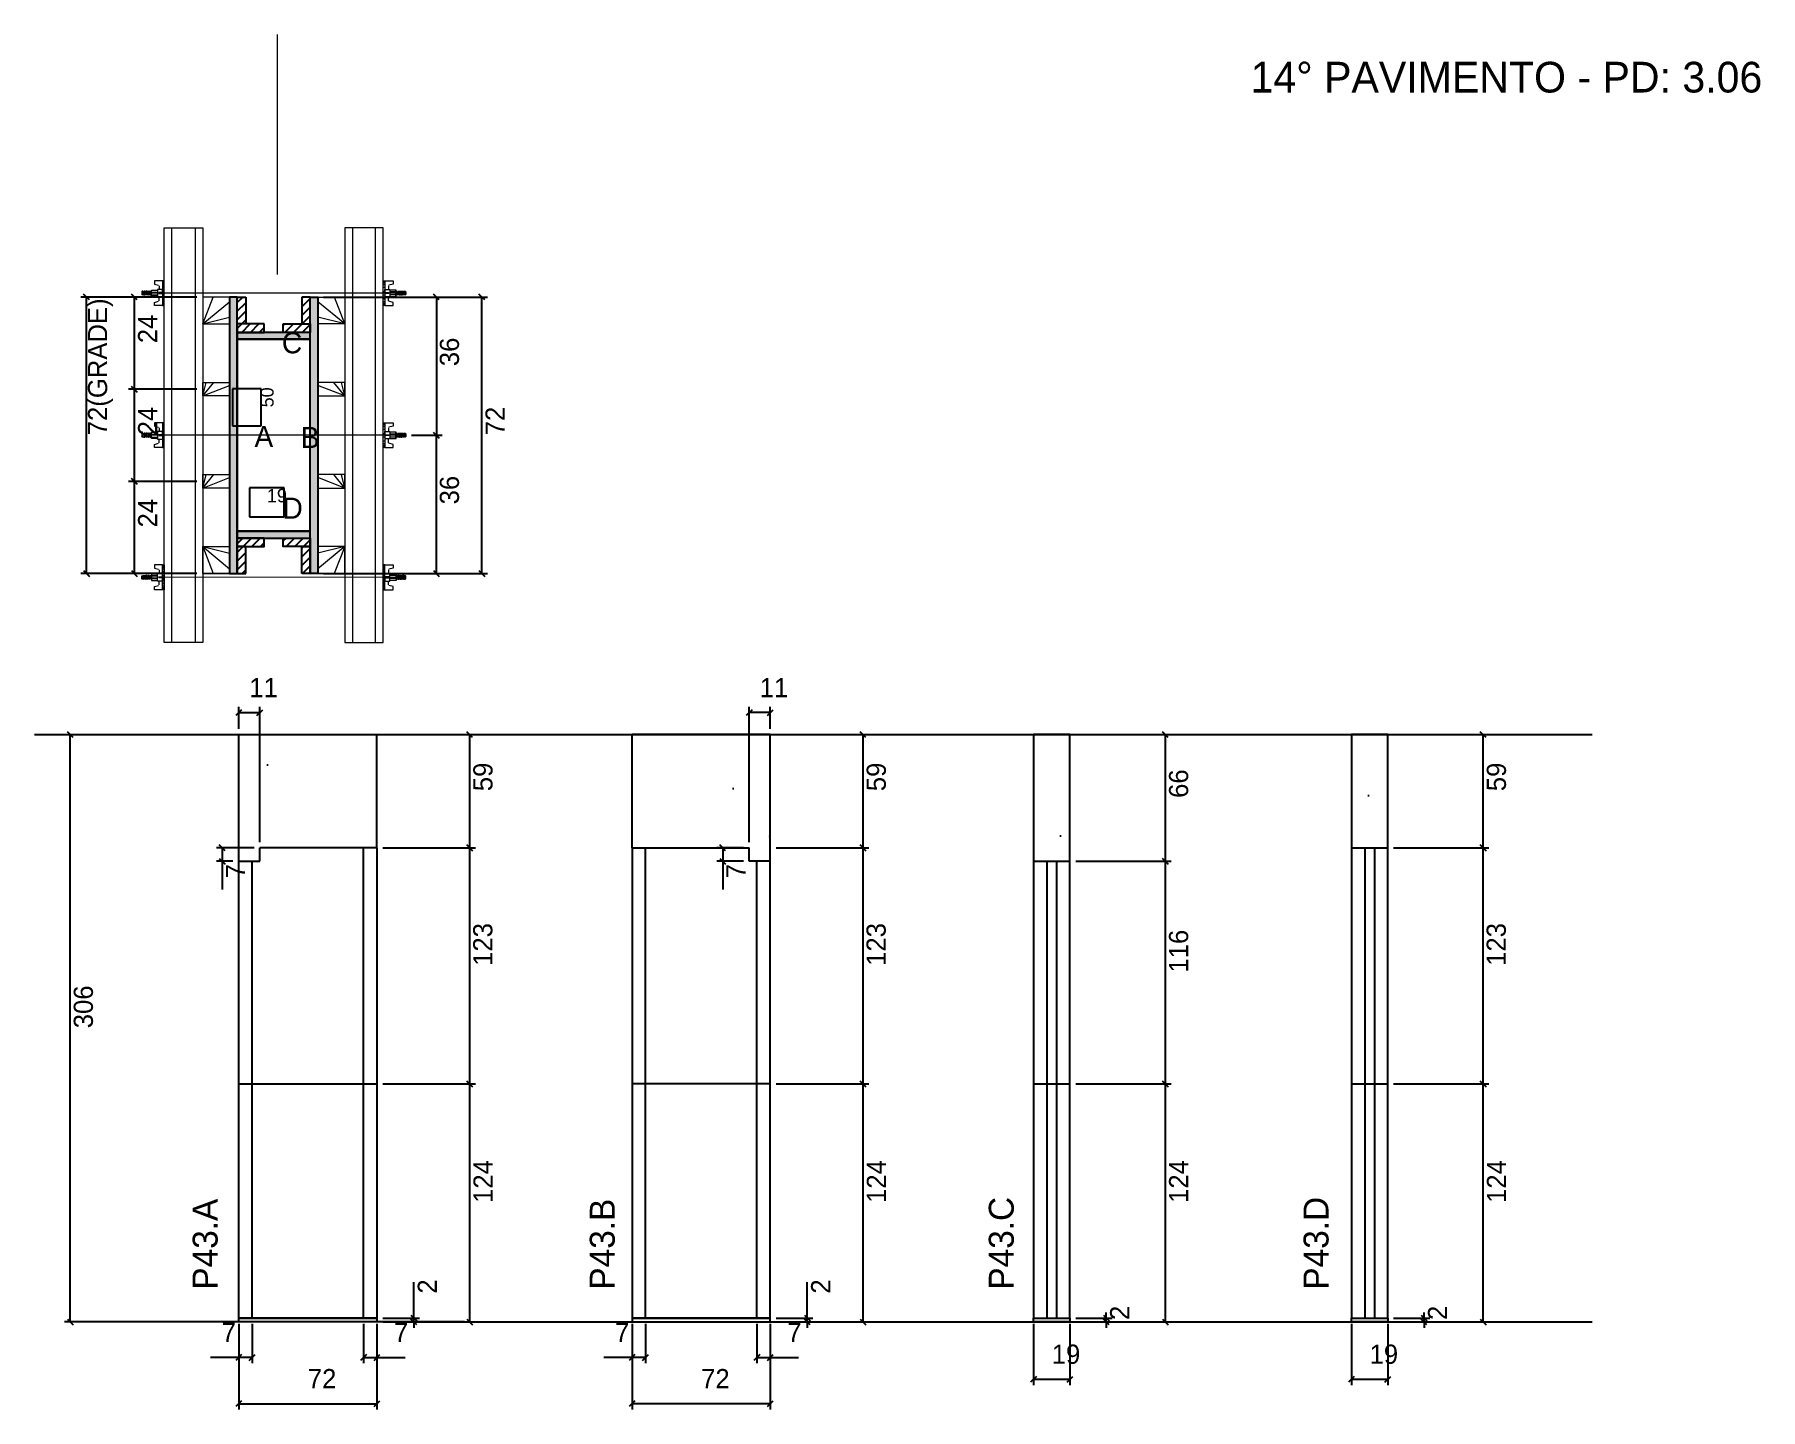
# Model space of a CAD drawing. Header units: metres. Extents: x 6219 to 7118, y 499 to 1215.
import ezdxf

# ---------------------------------------------------------------- set-up
doc = ezdxf.new("R2010")
doc.units = ezdxf.units.M
for name, color, linetype in [('00 - FELIPE', 7, 'Continuous'), ('CHAPA', 7, 'Continuous'), ('COTA', 7, 'Continuous'), ('Hachura', 7, 'Continuous'), ('Madeira', 7, 'Continuous'), ('NIVEL 2° PAV.', 7, 'Continuous'), ('NOMENCLATURA', 7, 'Continuous'), ('Nível', 7, 'Continuous'), ('Painéis', 7, 'Continuous'), ('Perfil Metálico', 7, 'Continuous'), ('SARR_2.2x7', 7, 'Continuous'), ('SARRAFO', 7, 'Continuous'), ('Texto Seção', 7, 'Continuous'), ('TEXTO_GERAL', 7, 'Continuous')]:
    doc.layers.add(name, color=color, linetype=linetype)

msp = doc.modelspace()

# ---------------------------------------------------------------- hatches: boundary and pattern name
at = {"layer": 'COTA'}
h = msp.add_hatch(dxfattribs=at)
h.set_pattern_fill('AR-CONC')
h.paths.add_polyline_path([(6397.51, 791.7), (6336.51, 791.7), (6336.51, 785.77), (6325.51, 784.7), (6325.51, 850.7), (6397.51, 850.7), (6397.51, 791.7)])
h = msp.add_hatch(dxfattribs=at)
h.set_pattern_fill('AR-CONC')
h.paths.add_polyline_path([(6530.42, 791.7), (6591.42, 791.7), (6591.42, 785.77), (6602.42, 784.7), (6602.42, 850.7), (6530.42, 850.7), (6530.42, 791.7)])
h = msp.add_hatch(dxfattribs=at)
h.set_pattern_fill('AR-CONC')
h.paths.add_polyline_path([(6758.55, 784.7), (6758.55, 850.7), (6739.55, 850.7), (6739.55, 784.7), (6758.55, 784.7)])
h = msp.add_hatch(dxfattribs=at)
h.set_pattern_fill('AR-CONC')
h.paths.add_polyline_path([(6924.14, 791.7), (6924.14, 850.7), (6905.14, 850.7), (6905.14, 791.7), (6924.14, 791.7), (6924.14, 791.7)])
at = {"layer": 'Hachura'}
h = msp.add_hatch(color=7, dxfattribs=at)
h.dxf.hatch_style = 1
h.paths.add_polyline_path([(6324.75, 1078.63), (6320.75, 1078.63), (6320.75, 934.63), (6324.75, 934.63), (6324.75, 1078.63)])
h = msp.add_hatch(color=7, dxfattribs=at)
h.dxf.hatch_style = 1
h.paths.add_polyline_path([(6324.75, 1078.63), (6320.75, 1078.63), (6320.75, 934.63), (6324.75, 934.63), (6324.75, 1078.63)])
h = msp.add_hatch(dxfattribs=at)
h.set_pattern_fill('ANSI31')
h.paths.add_polyline_path([(6324.75, 1064.63), (6329.15, 1064.63), (6329.15, 1078.63), (6324.75, 1078.63), (6324.75, 1064.63)])
h = msp.add_hatch(dxfattribs=at)
h.set_pattern_fill('ANSI31')
h.paths.add_polyline_path([(6362.75, 1064.63), (6358.35, 1064.63), (6358.35, 1078.63), (6362.75, 1078.63), (6362.75, 1064.63)])
h = msp.add_hatch(color=7, dxfattribs=at)
h.dxf.hatch_style = 1
h.paths.add_polyline_path([(6362.75, 1078.63), (6366.75, 1078.63), (6366.75, 934.63), (6362.75, 934.63), (6362.75, 1078.63)])
h = msp.add_hatch(color=7, dxfattribs=at)
h.dxf.hatch_style = 1
h.paths.add_polyline_path([(6362.75, 1078.63), (6366.75, 1078.63), (6366.75, 934.63), (6362.75, 934.63), (6362.75, 1078.63)])
h = msp.add_hatch(dxfattribs=at)
h.set_pattern_fill('ANSI31')
h.paths.add_polyline_path([(6324.75, 1060.23), (6324.75, 1064.63), (6338.75, 1064.63), (6338.75, 1060.23), (6324.75, 1060.23)])
h = msp.add_hatch(dxfattribs=at)
h.set_pattern_fill('ANSI31')
h.paths.add_polyline_path([(6362.75, 1060.23), (6362.75, 1064.63), (6348.75, 1064.63), (6348.75, 1060.23), (6362.75, 1060.23)])
h = msp.add_hatch(color=7, dxfattribs=at)
h.dxf.hatch_style = 1
h.paths.add_polyline_path([(6362.75, 1056.63), (6362.75, 1060.23), (6324.75, 1060.23), (6324.75, 1056.63), (6362.75, 1056.63)])
h = msp.add_hatch(color=7, dxfattribs=at)
h.dxf.hatch_style = 1
h.paths.add_polyline_path([(6362.75, 1056.63), (6362.75, 1060.23), (6324.75, 1060.23), (6324.75, 1056.63), (6362.75, 1056.63)])
h = msp.add_hatch(color=7, dxfattribs=at)
h.dxf.hatch_style = 1
h.paths.add_polyline_path([(6362.75, 953.03), (6362.75, 956.63), (6324.75, 956.63), (6324.75, 953.03), (6362.75, 953.03)])
h = msp.add_hatch(color=7, dxfattribs=at)
h.dxf.hatch_style = 1
h.paths.add_polyline_path([(6362.75, 953.03), (6362.75, 956.63), (6324.75, 956.63), (6324.75, 953.03), (6362.75, 953.03)])
h = msp.add_hatch(dxfattribs=at)
h.set_pattern_fill('ANSI31')
h.paths.add_polyline_path([(6324.75, 948.63), (6324.75, 953.03), (6338.75, 953.03), (6338.75, 948.63), (6324.75, 948.63)])
h = msp.add_hatch(dxfattribs=at)
h.set_pattern_fill('ANSI31')
h.paths.add_polyline_path([(6324.75, 948.63), (6329.15, 948.63), (6329.15, 934.63), (6324.75, 934.63), (6324.75, 948.63)])
h = msp.add_hatch(dxfattribs=at)
h.set_pattern_fill('ANSI31')
h.paths.add_polyline_path([(6362.75, 948.63), (6362.75, 953.03), (6348.75, 953.03), (6348.75, 948.63), (6362.75, 948.63)])
h = msp.add_hatch(dxfattribs=at)
h.set_pattern_fill('ANSI31')
h.paths.add_polyline_path([(6362.75, 948.63), (6358.35, 948.63), (6358.35, 934.63), (6362.75, 934.63), (6362.75, 948.63)])

# ---------------------------------------------------------------- linework, layer by layer
at = {"layer": '00 - FELIPE', "color": 0, "lineweight": 25}
for p, q in [((6327.01, 863.62), (6324.01, 860.62)), ((6335.01, 860.62), (6338.01, 863.62)), ((6592.92, 863.62), (6589.92, 860.62)), ((6600.92, 860.62), (6603.92, 863.62)), ((6318.39, 790.2), (6315.39, 793.2)), ((6579.16, 790.2), (6576.16, 793.2)), ((6315.39, 786.2), (6318.39, 783.2)), ((6576.16, 786.2), (6579.16, 783.2))]:
    msp.add_line(p, q, dxfattribs=at)
at = {"layer": '00 - FELIPE', "color": 4, "lineweight": 25}
for p, q in [((6325.51, 853.7), (6325.51, 865.12)), ((6336.51, 794.7), (6336.51, 865.12)), ((6591.42, 794.7), (6591.42, 865.12)), ((6602.42, 853.7), (6602.42, 865.12)), ((6325.51, 862.12), (6336.51, 862.12)), ((6602.42, 862.12), (6591.42, 862.12)), ((6333.51, 791.7), (6313.89, 791.7)), ((6316.89, 791.7), (6316.89, 784.7)), ((6588.42, 791.7), (6574.66, 791.7)), ((6577.66, 791.7), (6577.66, 784.7)), ((6322.51, 784.7), (6313.89, 784.7)), ((6316.89, 784.7), (6316.89, 769.97)), ((6588.42, 784.7), (6574.66, 784.7)), ((6577.66, 784.7), (6577.66, 769.97))]:
    msp.add_line(p, q, dxfattribs=at)
at = {"layer": 'CHAPA', "color": 1, "lineweight": 25}
for points in [[(6324.75, 1078.63), (6320.75, 1078.63), (6320.75, 934.63), (6324.75, 934.63)], [(6324.75, 1078.63), (6320.75, 1078.63), (6320.75, 934.63), (6324.75, 934.63)], [(6362.75, 1078.63), (6366.75, 1078.63), (6366.75, 934.63), (6362.75, 934.63)], [(6362.75, 1078.63), (6366.75, 1078.63), (6366.75, 934.63), (6362.75, 934.63)], [(6362.75, 1056.63), (6362.75, 1060.23), (6324.75, 1060.23), (6324.75, 1056.63)], [(6362.75, 1056.63), (6362.75, 1060.23), (6324.75, 1060.23), (6324.75, 1056.63)], [(6362.75, 953.03), (6362.75, 956.63), (6324.75, 956.63), (6324.75, 953.03)], [(6362.75, 953.03), (6362.75, 956.63), (6324.75, 956.63), (6324.75, 953.03)]]:
    msp.add_lwpolyline(points, close=True, dxfattribs=at)
at = {"layer": 'COTA', "color": 0, "lineweight": 25}
for p, q in [((6247.69, 1077.13), (6244.69, 1080.13)), ((6272.62, 1077.11), (6269.62, 1080.11)), ((6429.98, 1077.13), (6426.98, 1080.13)), ((6453.66, 1077.13), (6450.66, 1080.13)), ((6269.62, 1032.11), (6272.62, 1029.11)), ((6272.62, 1029.11), (6269.62, 1032.11)), ((6429.98, 1005.13), (6426.98, 1008.13)), ((6426.98, 1008.13), (6429.98, 1005.13)), ((6269.62, 984.11), (6272.62, 981.11)), ((6272.62, 981.11), (6269.62, 984.11)), ((6244.69, 936.13), (6247.69, 933.13)), ((6269.62, 936.11), (6272.62, 933.11)), ((6426.98, 936.13), (6429.98, 933.13)), ((6450.66, 936.13), (6453.66, 933.13)), ((6447.37, 849.2), (6444.37, 852.2)), ((6652.28, 849.2), (6649.28, 852.2)), ((6809.74, 849.2), (6806.74, 852.2)), ((6975.33, 849.2), (6972.33, 852.2)), ((6447.37, 790.2), (6444.37, 793.2)), ((6444.37, 793.2), (6447.37, 790.2)), ((6652.28, 790.2), (6649.28, 793.2)), ((6649.28, 793.2), (6652.28, 790.2)), ((6972.33, 793.2), (6975.33, 790.2)), ((6806.74, 786.2), (6809.74, 783.2)), ((6447.37, 667.2), (6444.37, 670.2)), ((6444.37, 670.2), (6447.37, 667.2)), ((6652.28, 667.2), (6649.28, 670.2)), ((6649.28, 670.2), (6652.28, 667.2)), ((6809.74, 667.2), (6806.74, 670.2)), ((6975.33, 667.2), (6972.33, 670.2)), ((6415.26, 548.2), (6418.26, 545.2)), ((6418.26, 543.2), (6415.26, 546.2)), ((6444.37, 546.2), (6447.37, 543.2)), ((6620.18, 548.2), (6623.18, 545.2)), ((6623.18, 543.2), (6620.18, 546.2)), ((6649.28, 546.2), (6652.28, 543.2)), ((6775.96, 548.2), (6778.96, 545.2)), ((6778.96, 543.2), (6775.96, 546.2)), ((6806.74, 546.2), (6809.74, 543.2)), ((6941.55, 548.2), (6944.55, 545.2)), ((6944.55, 543.2), (6941.55, 546.2)), ((6972.33, 546.2), (6975.33, 543.2)), ((6327.01, 527.69), (6324.01, 524.69)), ((6331.01, 524.69), (6334.01, 527.69)), ((6392.01, 527.69), (6389.01, 524.69)), ((6396.01, 524.69), (6399.01, 527.69)), ((6531.92, 527.69), (6528.92, 524.69)), ((6535.92, 524.69), (6538.92, 527.69)), ((6596.92, 527.69), (6593.92, 524.69)), ((6600.92, 524.69), (6603.92, 527.69)), ((6741.05, 516.31), (6738.05, 513.31)), ((6757.05, 513.31), (6760.05, 516.31)), ((6906.64, 516.31), (6903.64, 513.31)), ((6922.64, 513.31), (6925.64, 516.31)), ((6327.01, 503.59), (6324.01, 500.59)), ((6396.01, 500.59), (6399.01, 503.59)), ((6531.92, 503.59), (6528.92, 500.59)), ((6600.92, 500.59), (6603.92, 503.59))]:
    msp.add_line(p, q, dxfattribs=at)
at = {"layer": 'COTA', "color": 241, "lineweight": 25}
for p, q in [((6303.75, 1078.63), (6243.19, 1078.63)), ((6246.19, 934.63), (6246.19, 1078.63)), ((6303.74, 1078.61), (6268.12, 1078.61)), ((6271.12, 1078.61), (6271.12, 1030.61)), ((6369.75, 1078.63), (6455.16, 1078.63)), ((6403.75, 1078.63), (6431.48, 1078.63)), ((6428.48, 1078.63), (6428.48, 1006.63)), ((6452.16, 934.63), (6452.16, 1078.63)), ((6303.74, 1030.61), (6268.12, 1030.61)), ((6303.74, 1030.61), (6268.12, 1030.61)), ((6271.12, 1030.61), (6271.12, 982.61)), ((6415.55, 1006.63), (6431.48, 1006.63)), ((6415.55, 1006.63), (6431.48, 1006.63)), ((6428.48, 934.63), (6428.48, 1006.63)), ((6303.74, 982.61), (6268.12, 982.61)), ((6303.74, 982.61), (6268.12, 982.61)), ((6271.12, 982.61), (6271.12, 934.61)), ((6303.75, 934.63), (6243.19, 934.63)), ((6303.74, 934.61), (6268.12, 934.61)), ((6369.75, 934.63), (6455.16, 934.63)), ((6403.75, 934.63), (6431.48, 934.63)), ((6325.51, 784.7), (6325.51, 850.7)), ((6325.51, 850.7), (6397.51, 850.7)), ((6397.51, 791.7), (6397.51, 850.7)), ((6530.42, 791.7), (6530.42, 850.7)), ((6602.42, 850.7), (6530.42, 850.7)), ((6602.42, 784.7), (6602.42, 850.7))]:
    msp.add_line(p, q, dxfattribs=at)
at = {"layer": 'COTA', "color": 180, "lineweight": 25}
for p, q in [((6337.2, 1030.85), (6322.2, 1030.85)), ((6322.2, 1030.85), (6322.2, 1011.51)), ((6337.2, 1011.51), (6337.2, 1030.85)), ((6322.2, 1011.51), (6337.2, 1011.51)), ((6349.2, 979.2), (6331.2, 979.2)), ((6331.2, 979.2), (6331.2, 964.2)), ((6349.2, 964.2), (6349.2, 979.2)), ((6331.2, 964.2), (6349.2, 964.2))]:
    msp.add_line(p, q, dxfattribs=at)
at = {"layer": 'COTA', "color": 4, "lineweight": 25}
for p, q in [((6400.51, 850.7), (6448.87, 850.7)), ((6445.87, 791.7), (6445.87, 850.7)), ((6605.42, 850.7), (6653.78, 850.7)), ((6650.78, 791.7), (6650.78, 850.7)), ((6761.55, 850.7), (6811.24, 850.7)), ((6808.24, 784.7), (6808.24, 850.7)), ((6927.14, 850.7), (6976.83, 850.7)), ((6973.83, 791.7), (6973.83, 850.7)), ((6400.51, 791.7), (6448.87, 791.7)), ((6400.51, 791.7), (6448.87, 791.7)), ((6445.87, 668.7), (6445.87, 791.7)), ((6605.42, 791.7), (6653.78, 791.7)), ((6605.42, 791.7), (6653.78, 791.7)), ((6650.78, 668.7), (6650.78, 791.7)), ((6927.14, 791.7), (6976.83, 791.7)), ((6761.55, 784.7), (6811.24, 784.7)), ((6400.51, 668.7), (6448.87, 668.7)), ((6438.35, 668.7), (6448.87, 668.7)), ((6445.87, 544.7), (6445.87, 668.7)), ((6605.42, 668.7), (6653.78, 668.7)), ((6643.26, 668.7), (6653.78, 668.7)), ((6650.78, 544.7), (6650.78, 668.7)), ((6761.55, 668.7), (6811.24, 668.7)), ((6808.24, 544.7), (6808.24, 668.7)), ((6927.14, 668.7), (6976.83, 668.7)), ((6973.83, 544.7), (6973.83, 668.7)), ((6416.76, 546.7), (6416.76, 565.5)), ((6621.68, 546.7), (6621.68, 565.5)), ((6777.46, 546.7), (6777.46, 549.7)), ((6943.05, 546.7), (6943.05, 549.7)), ((6325.51, 543.7), (6325.51, 499.09)), ((6325.51, 541.7), (6325.51, 523.19)), ((6332.51, 543.7), (6332.51, 523.19)), ((6390.51, 543.7), (6390.51, 523.19)), ((6397.51, 543.7), (6397.51, 499.09)), ((6397.51, 541.7), (6397.51, 523.19)), ((6400.51, 546.7), (6419.76, 546.7)), ((6400.51, 544.7), (6419.76, 544.7)), ((6400.51, 544.7), (6448.87, 544.7)), ((6416.76, 544.7), (6416.76, 546.7)), ((6416.76, 544.7), (6416.76, 541.7)), ((6530.42, 543.7), (6530.42, 499.09)), ((6530.42, 541.7), (6530.42, 523.19)), ((6537.42, 543.7), (6537.42, 523.19)), ((6595.42, 543.7), (6595.42, 523.19)), ((6602.42, 543.7), (6602.42, 499.09)), ((6602.42, 541.7), (6602.42, 523.19)), ((6605.42, 546.7), (6624.68, 546.7)), ((6605.42, 544.7), (6624.68, 544.7)), ((6605.42, 544.7), (6653.78, 544.7)), ((6621.68, 544.7), (6621.68, 546.7)), ((6621.68, 544.7), (6621.68, 541.7)), ((6739.55, 543.7), (6739.55, 511.81)), ((6758.55, 543.7), (6758.55, 511.81)), ((6761.55, 546.7), (6780.46, 546.7)), ((6761.55, 544.7), (6780.46, 544.7)), ((6761.55, 544.7), (6811.24, 544.7)), ((6777.46, 544.7), (6777.46, 546.7)), ((6777.46, 544.7), (6777.46, 541.7)), ((6905.14, 543.7), (6905.14, 511.81)), ((6924.14, 543.7), (6924.14, 511.81)), ((6927.14, 546.7), (6946.05, 546.7)), ((6927.14, 544.7), (6946.05, 544.7)), ((6927.14, 544.7), (6976.83, 544.7)), ((6943.05, 544.7), (6943.05, 546.7)), ((6943.05, 544.7), (6943.05, 541.7)), ((6325.51, 526.19), (6310.77, 526.19)), ((6332.51, 526.19), (6325.51, 526.19)), ((6390.51, 526.19), (6397.51, 526.19)), ((6397.51, 526.19), (6412.24, 526.19)), ((6530.42, 526.19), (6515.69, 526.19)), ((6537.42, 526.19), (6530.42, 526.19)), ((6595.42, 526.19), (6602.42, 526.19)), ((6602.42, 526.19), (6617.15, 526.19)), ((6739.55, 514.81), (6758.55, 514.81)), ((6905.14, 514.81), (6924.14, 514.81)), ((6325.51, 502.09), (6397.51, 502.09)), ((6602.42, 502.09), (6530.42, 502.09))]:
    msp.add_line(p, q, dxfattribs=at)
at = {"layer": 'COTA', "color": 241, "lineweight": 25}
for points in [[(6758.55, 784.7), (6758.55, 850.7), (6739.55, 850.7), (6739.55, 784.7)], [(6924.14, 791.7), (6924.14, 850.7), (6905.14, 850.7), (6905.14, 791.7)]]:
    msp.add_lwpolyline(points, dxfattribs=at)
at = {"layer": 'Hachura', "color": 0, "lineweight": 9}
for p, q in [((6275.27, 1081.66), (6274.95, 1081.34)), ((6274.95, 1081.34), (6274.95, 1080.05)), ((6275.27, 1079.73), (6274.95, 1080.05)), ((6275.59, 1081.66), (6275.27, 1081.66)), ((6275.27, 1079.73), (6275.27, 1081.66)), ((6275.92, 1079.73), (6275.27, 1081.02)), ((6275.84, 1079.63), (6275.27, 1080.76)), ((6275.27, 1080.24), (6275.61, 1079.57)), ((6275.27, 1079.98), (6275.4, 1079.73)), ((6275.59, 1081.66), (6276.56, 1079.73)), ((6275.59, 1081.66), (6276.56, 1079.73)), ((6275.69, 1081.73), (6276.77, 1079.57)), ((6275.92, 1079.73), (6276.56, 1079.73)), ((6277, 1079.63), (6275.93, 1081.77)), ((6276.75, 1081.66), (6276.11, 1081.66)), ((6277.08, 1079.73), (6276.11, 1081.66)), ((6276.75, 1081.66), (6277.72, 1079.73)), ((6276.85, 1081.73), (6277.93, 1079.57)), ((6277.72, 1079.73), (6277.08, 1079.73)), ((6278.16, 1079.63), (6277.09, 1081.77)), ((6277.91, 1081.66), (6277.27, 1081.66)), ((6278.24, 1079.73), (6277.27, 1081.66)), ((6277.48, 1081.66), (6277.27, 1081.66)), ((6277.91, 1081.66), (6278.88, 1079.73)), ((6278.01, 1081.73), (6279.09, 1079.57)), ((6278.45, 1079.73), (6278.24, 1079.73)), ((6279.32, 1079.63), (6278.25, 1081.77)), ((6279.08, 1081.66), (6278.43, 1081.66)), ((6279.4, 1079.73), (6278.43, 1081.66)), ((6278.45, 1079.73), (6278.88, 1079.73)), ((6279.08, 1081.66), (6280.04, 1079.73)), ((6279.4, 1079.73), (6280.04, 1079.73)), ((6280.04, 1080.5), (6279.41, 1081.77)), ((6280.04, 1080.76), (6279.59, 1081.66)), ((6280.04, 1081.66), (6279.59, 1081.66)), ((6280.04, 1078.95), (6280.04, 1082.31)), ((6280.04, 1082.31), (6283.27, 1082.31)), ((6280.04, 1081.27), (6283.27, 1081.27)), ((6280.04, 1079.73), (6283.27, 1079.73)), ((6280.11, 1078.95), (6280.11, 1082.31)), ((6281.59, 1087.08), (6281.59, 1085.4)), ((6281.59, 1085.4), (6283.8, 1084.82)), ((6286.75, 1087.08), (6281.61, 1087.08)), ((6283.27, 1082.56), (6283.27, 1078.7)), ((6285.85, 1082.56), (6283.27, 1082.56)), ((6285.85, 1080.94), (6283.85, 1080.94)), ((6283.85, 1080.43), (6285.85, 1080.43)), ((6284.04, 1084.51), (6284.04, 1082.56)), ((6285.83, 1086.94), (6286.76, 1086.94)), ((6285.83, 1086.73), (6286.76, 1086.73)), ((6285.83, 1086.39), (6286.76, 1086.39)), ((6285.83, 1085.93), (6286.76, 1085.93)), ((6285.83, 1085.08), (6286.76, 1085.08)), ((6285.83, 1083.67), (6286.76, 1083.67)), ((6285.85, 1087.08), (6285.85, 1074.18)), ((6285.85, 1087.08), (6285.85, 1081.92)), ((6285.85, 1080.63), (6285.85, 1082.56)), ((6285.85, 1081.92), (6285.85, 1081.27)), ((6285.85, 1080.64), (6286.75, 1080.64)), ((6286.17, 1081.59), (6285.95, 1081.59)), ((6285.97, 1079.65), (6286.41, 1079.65)), ((6286.6, 1081.59), (6286.17, 1081.59)), ((6286.75, 1074.18), (6286.75, 1087.08)), ((6286.75, 1075.13), (6286.75, 1082.95)), ((6401.67, 1086.94), (6400.74, 1086.94)), ((6401.67, 1086.73), (6400.74, 1086.73)), ((6401.67, 1086.39), (6400.74, 1086.39)), ((6401.67, 1085.93), (6400.74, 1085.93)), ((6401.67, 1085.09), (6400.74, 1085.09)), ((6401.67, 1083.67), (6400.74, 1083.67)), ((6400.75, 1074.18), (6400.75, 1087.08)), ((6400.75, 1087.08), (6405.89, 1087.08)), ((6400.75, 1075.13), (6400.75, 1082.95)), ((6401.65, 1080.64), (6400.75, 1080.64)), ((6400.9, 1081.59), (6401.33, 1081.59)), ((6401.53, 1079.66), (6401.09, 1079.66)), ((6401.33, 1081.59), (6401.54, 1081.59)), ((6401.65, 1087.08), (6401.65, 1074.18)), ((6401.65, 1087.08), (6401.65, 1081.92)), ((6401.65, 1080.63), (6401.65, 1082.57)), ((6401.65, 1082.57), (6404.23, 1082.57)), ((6401.65, 1081.92), (6401.65, 1081.28)), ((6401.65, 1080.94), (6403.65, 1080.94)), ((6403.65, 1080.43), (6401.65, 1080.43)), ((6403.46, 1084.51), (6403.46, 1082.57)), ((6405.91, 1085.4), (6403.7, 1084.82)), ((6404.23, 1082.57), (6404.23, 1078.7)), ((6407.46, 1082.31), (6404.23, 1082.31)), ((6407.46, 1081.28), (6404.23, 1081.28)), ((6407.46, 1079.73), (6404.23, 1079.73)), ((6405.91, 1087.08), (6405.91, 1085.4)), ((6407.39, 1078.95), (6407.39, 1082.31)), ((6407.46, 1078.95), (6407.46, 1082.31)), ((6407.46, 1080.5), (6408.09, 1081.77)), ((6408.42, 1081.66), (6407.46, 1079.73)), ((6407.46, 1080.76), (6407.91, 1081.66)), ((6407.46, 1081.66), (6407.91, 1081.66)), ((6408.1, 1079.73), (6407.46, 1079.73)), ((6408.1, 1079.73), (6409.07, 1081.66)), ((6408.18, 1079.63), (6409.25, 1081.77)), ((6409.49, 1081.74), (6408.41, 1079.57)), ((6408.42, 1081.66), (6409.07, 1081.66)), ((6409.59, 1081.66), (6408.62, 1079.73)), ((6409.05, 1079.73), (6408.62, 1079.73)), ((6409.05, 1079.73), (6409.26, 1079.73)), ((6409.26, 1079.73), (6410.23, 1081.66)), ((6409.34, 1079.63), (6410.41, 1081.77)), ((6410.65, 1081.74), (6409.57, 1079.57)), ((6409.59, 1081.66), (6410.23, 1081.66)), ((6410.75, 1081.66), (6409.78, 1079.73)), ((6409.78, 1079.73), (6410.42, 1079.73)), ((6410.02, 1081.66), (6410.23, 1081.66)), ((6410.42, 1079.73), (6411.39, 1081.66)), ((6410.5, 1079.63), (6411.57, 1081.77)), ((6411.81, 1081.74), (6410.73, 1079.57)), ((6410.75, 1081.66), (6411.39, 1081.66)), ((6411.91, 1081.66), (6410.94, 1079.73)), ((6411.91, 1081.66), (6410.94, 1079.73)), ((6411.58, 1079.73), (6410.94, 1079.73)), ((6411.58, 1079.73), (6412.23, 1081.02)), ((6411.66, 1079.63), (6412.23, 1080.76)), ((6412.23, 1080.24), (6411.89, 1079.57)), ((6411.91, 1081.66), (6412.23, 1081.66)), ((6412.23, 1079.99), (6412.1, 1079.73)), ((6412.23, 1081.66), (6412.55, 1081.34)), ((6412.23, 1079.73), (6412.23, 1081.66)), ((6412.23, 1079.73), (6412.55, 1080.05)), ((6412.55, 1081.34), (6412.55, 1080.05)), ((6283.27, 1078.95), (6280.04, 1078.95)), ((6281.59, 1075.86), (6283.8, 1076.44)), ((6281.59, 1074.18), (6281.59, 1075.86)), ((6285.85, 1074.18), (6281.59, 1074.18)), ((6283.27, 1078.7), (6283.27, 1078.95)), ((6283.27, 1078.7), (6283.27, 1078.95)), ((6283.27, 1078.7), (6285.85, 1078.7)), ((6284.04, 1076.75), (6284.04, 1078.7)), ((6285.83, 1077.6), (6286.75, 1077.6)), ((6285.83, 1076.17), (6286.76, 1076.17)), ((6285.83, 1075.33), (6286.76, 1075.33)), ((6285.83, 1074.87), (6286.76, 1074.87)), ((6285.83, 1074.53), (6286.76, 1074.53)), ((6285.83, 1074.32), (6286.76, 1074.32)), ((6285.85, 1074.18), (6286.75, 1074.18)), ((6401.67, 1076.17), (6400.74, 1076.17)), ((6401.67, 1075.33), (6400.74, 1075.33)), ((6401.67, 1074.87), (6400.74, 1074.87)), ((6401.67, 1074.53), (6400.74, 1074.53)), ((6401.67, 1074.32), (6400.74, 1074.32)), ((6401.67, 1077.6), (6400.75, 1077.6)), ((6401.65, 1074.18), (6400.75, 1074.18)), ((6404.23, 1078.7), (6401.65, 1078.7)), ((6401.65, 1074.18), (6405.91, 1074.18)), ((6403.46, 1076.75), (6403.46, 1078.7)), ((6405.91, 1075.86), (6403.7, 1076.44)), ((6404.23, 1078.95), (6407.46, 1078.95)), ((6404.23, 1078.7), (6404.23, 1078.95)), ((6404.23, 1078.7), (6404.23, 1078.95)), ((6405.91, 1074.18), (6405.91, 1075.86)), ((6275.27, 1007.66), (6274.95, 1007.34)), ((6274.95, 1007.34), (6274.95, 1006.05)), ((6275.59, 1007.66), (6275.27, 1007.66)), ((6275.27, 1005.73), (6275.27, 1007.66)), ((6275.59, 1007.66), (6276.56, 1005.73)), ((6275.59, 1007.66), (6276.56, 1005.73)), ((6275.69, 1007.73), (6276.77, 1005.57)), ((6277, 1005.63), (6275.93, 1007.77)), ((6276.75, 1007.66), (6276.11, 1007.66)), ((6277.08, 1005.73), (6276.11, 1007.66)), ((6276.75, 1007.66), (6277.72, 1005.73)), ((6276.85, 1007.73), (6277.93, 1005.57)), ((6278.16, 1005.63), (6277.09, 1007.77)), ((6277.91, 1007.66), (6277.27, 1007.66)), ((6278.24, 1005.73), (6277.27, 1007.66)), ((6277.48, 1007.66), (6277.27, 1007.66)), ((6277.91, 1007.66), (6278.88, 1005.73)), ((6278.01, 1007.73), (6279.09, 1005.57)), ((6279.32, 1005.63), (6278.25, 1007.77)), ((6279.08, 1007.66), (6278.43, 1007.66)), ((6279.4, 1005.73), (6278.43, 1007.66)), ((6279.08, 1007.66), (6280.04, 1005.73)), ((6280.04, 1006.5), (6279.41, 1007.77)), ((6280.04, 1006.76), (6279.59, 1007.66)), ((6280.04, 1007.66), (6279.59, 1007.66)), ((6280.04, 1004.95), (6280.04, 1008.31)), ((6280.04, 1008.31), (6283.27, 1008.31)), ((6280.04, 1007.27), (6283.27, 1007.27)), ((6280.11, 1004.95), (6280.11, 1008.31)), ((6281.59, 1013.08), (6281.59, 1011.4)), ((6281.59, 1011.4), (6283.8, 1010.82)), ((6286.75, 1013.08), (6281.61, 1013.08)), ((6283.27, 1008.56), (6283.27, 1004.69)), ((6285.85, 1008.56), (6283.27, 1008.56)), ((6284.04, 1010.51), (6284.04, 1008.56)), ((6285.83, 1012.94), (6286.76, 1012.94)), ((6285.83, 1012.73), (6286.76, 1012.73)), ((6285.83, 1012.39), (6286.76, 1012.39)), ((6285.83, 1011.93), (6286.76, 1011.93)), ((6285.83, 1011.08), (6286.76, 1011.08)), ((6285.83, 1009.67), (6286.76, 1009.67)), ((6285.85, 1013.08), (6285.85, 1000.18)), ((6285.85, 1013.08), (6285.85, 1007.92)), ((6285.85, 1006.63), (6285.85, 1008.56)), ((6285.85, 1007.92), (6285.85, 1007.27)), ((6286.17, 1007.59), (6285.95, 1007.59)), ((6286.6, 1007.59), (6286.17, 1007.59)), ((6286.75, 1000.18), (6286.75, 1013.08)), ((6286.75, 1001.13), (6286.75, 1008.95)), ((6401.67, 1012.94), (6400.74, 1012.94)), ((6401.67, 1012.73), (6400.74, 1012.73)), ((6401.67, 1012.39), (6400.74, 1012.39)), ((6401.67, 1011.93), (6400.74, 1011.93)), ((6401.67, 1011.09), (6400.74, 1011.09)), ((6401.67, 1009.67), (6400.74, 1009.67)), ((6400.75, 1000.18), (6400.75, 1013.08)), ((6400.75, 1013.08), (6405.89, 1013.08)), ((6400.75, 1001.13), (6400.75, 1008.95)), ((6400.9, 1007.59), (6401.33, 1007.59)), ((6401.33, 1007.59), (6401.54, 1007.59)), ((6401.65, 1013.08), (6401.65, 1000.18)), ((6401.65, 1013.08), (6401.65, 1007.92)), ((6401.65, 1006.63), (6401.65, 1008.56)), ((6401.65, 1008.56), (6404.23, 1008.56)), ((6401.65, 1007.92), (6401.65, 1007.28)), ((6403.46, 1010.51), (6403.46, 1008.56)), ((6405.91, 1011.4), (6403.7, 1010.82)), ((6404.23, 1008.56), (6404.23, 1004.7)), ((6407.46, 1008.31), (6404.23, 1008.31)), ((6407.46, 1007.28), (6404.23, 1007.28)), ((6405.91, 1013.08), (6405.91, 1011.4)), ((6407.39, 1004.95), (6407.39, 1008.31)), ((6407.46, 1004.95), (6407.46, 1008.31)), ((6407.46, 1006.5), (6408.09, 1007.77)), ((6408.42, 1007.66), (6407.46, 1005.73)), ((6407.46, 1006.76), (6407.91, 1007.66)), ((6407.46, 1007.66), (6407.91, 1007.66)), ((6408.1, 1005.73), (6409.07, 1007.66)), ((6408.18, 1005.63), (6409.25, 1007.77)), ((6409.49, 1007.73), (6408.41, 1005.57)), ((6408.42, 1007.66), (6409.07, 1007.66)), ((6409.59, 1007.66), (6408.62, 1005.73)), ((6409.26, 1005.73), (6410.23, 1007.66)), ((6409.34, 1005.63), (6410.41, 1007.77)), ((6410.65, 1007.73), (6409.57, 1005.57)), ((6409.59, 1007.66), (6410.23, 1007.66)), ((6410.75, 1007.66), (6409.78, 1005.73)), ((6410.02, 1007.66), (6410.23, 1007.66)), ((6410.42, 1005.73), (6411.39, 1007.66)), ((6410.5, 1005.63), (6411.57, 1007.77)), ((6411.81, 1007.73), (6410.73, 1005.57)), ((6410.75, 1007.66), (6411.39, 1007.66)), ((6411.91, 1007.66), (6410.94, 1005.73)), ((6411.91, 1007.66), (6410.94, 1005.73)), ((6411.91, 1007.66), (6412.23, 1007.66)), ((6412.23, 1007.66), (6412.55, 1007.34)), ((6412.23, 1005.73), (6412.23, 1007.66)), ((6412.55, 1007.34), (6412.55, 1006.05)), ((6275.27, 1005.73), (6274.95, 1006.05)), ((6275.92, 1005.73), (6275.27, 1007.02)), ((6275.84, 1005.63), (6275.27, 1006.76)), ((6275.27, 1006.24), (6275.61, 1005.57)), ((6275.27, 1005.98), (6275.4, 1005.73)), ((6275.92, 1005.73), (6276.56, 1005.73)), ((6277.72, 1005.73), (6277.08, 1005.73)), ((6278.45, 1005.73), (6278.24, 1005.73)), ((6278.45, 1005.73), (6278.88, 1005.73)), ((6279.4, 1005.73), (6280.04, 1005.73)), ((6280.04, 1005.73), (6283.27, 1005.73)), ((6283.27, 1004.95), (6280.04, 1004.95)), ((6281.59, 1001.86), (6283.8, 1002.44)), ((6281.59, 1000.18), (6281.59, 1001.86)), ((6285.85, 1000.18), (6281.59, 1000.18)), ((6283.27, 1004.69), (6283.27, 1004.95)), ((6283.27, 1004.69), (6283.27, 1004.95)), ((6283.27, 1004.69), (6285.85, 1004.69)), ((6285.85, 1006.94), (6283.85, 1006.94)), ((6283.85, 1006.43), (6285.85, 1006.43)), ((6284.04, 1002.75), (6284.04, 1004.7)), ((6285.83, 1003.6), (6286.75, 1003.6)), ((6285.83, 1002.17), (6286.76, 1002.17)), ((6285.83, 1001.33), (6286.76, 1001.33)), ((6285.83, 1000.87), (6286.76, 1000.87)), ((6285.83, 1000.53), (6286.76, 1000.53)), ((6285.83, 1000.32), (6286.76, 1000.32)), ((6285.85, 1006.64), (6286.75, 1006.64)), ((6285.85, 1000.18), (6286.75, 1000.18)), ((6285.97, 1005.65), (6286.41, 1005.65)), ((6401.67, 1002.17), (6400.74, 1002.17)), ((6401.67, 1001.33), (6400.74, 1001.33)), ((6401.67, 1000.87), (6400.74, 1000.87)), ((6401.67, 1000.53), (6400.74, 1000.53)), ((6401.67, 1000.32), (6400.74, 1000.32)), ((6401.65, 1006.64), (6400.75, 1006.64)), ((6401.67, 1003.6), (6400.75, 1003.6)), ((6401.65, 1000.18), (6400.75, 1000.18)), ((6401.53, 1005.66), (6401.09, 1005.66)), ((6401.65, 1006.94), (6403.65, 1006.94)), ((6403.65, 1006.43), (6401.65, 1006.43)), ((6404.23, 1004.7), (6401.65, 1004.7)), ((6401.65, 1000.18), (6405.91, 1000.18)), ((6403.46, 1002.75), (6403.46, 1004.7)), ((6405.91, 1001.86), (6403.7, 1002.44)), ((6407.46, 1005.73), (6404.23, 1005.73)), ((6404.23, 1004.95), (6407.46, 1004.95)), ((6404.23, 1004.7), (6404.23, 1004.95)), ((6404.23, 1004.7), (6404.23, 1004.95)), ((6405.91, 1000.18), (6405.91, 1001.86)), ((6408.1, 1005.73), (6407.46, 1005.73)), ((6409.05, 1005.73), (6408.62, 1005.73)), ((6409.05, 1005.73), (6409.26, 1005.73)), ((6409.78, 1005.73), (6410.42, 1005.73)), ((6411.58, 1005.73), (6410.94, 1005.73)), ((6411.58, 1005.73), (6412.23, 1007.02)), ((6411.66, 1005.63), (6412.23, 1006.76)), ((6412.23, 1006.24), (6411.89, 1005.57)), ((6412.23, 1005.99), (6412.1, 1005.73)), ((6412.23, 1005.73), (6412.55, 1006.05)), ((6285.85, 939.08), (6281.59, 939.08)), ((6281.59, 939.08), (6281.59, 937.4)), ((6281.59, 937.4), (6283.8, 936.82)), ((6284.04, 936.51), (6284.04, 934.56)), ((6285.83, 938.94), (6286.76, 938.94)), ((6285.83, 938.73), (6286.76, 938.73)), ((6285.83, 938.39), (6286.76, 938.39)), ((6285.83, 937.93), (6286.76, 937.93)), ((6285.83, 937.09), (6286.76, 937.09)), ((6285.83, 935.65), (6286.75, 935.65)), ((6285.85, 926.18), (6285.85, 939.08)), ((6285.85, 939.08), (6286.75, 939.08)), ((6286.75, 939.08), (6286.75, 926.18)), ((6286.75, 938.12), (6286.75, 930.31)), ((6401.67, 938.94), (6400.74, 938.94)), ((6401.67, 938.73), (6400.74, 938.73)), ((6401.67, 938.39), (6400.74, 938.39)), ((6401.67, 937.93), (6400.74, 937.93)), ((6401.67, 937.08), (6400.74, 937.08)), ((6400.75, 939.08), (6400.75, 926.18)), ((6401.65, 939.08), (6400.75, 939.08)), ((6400.75, 938.12), (6400.75, 930.31)), ((6401.67, 935.65), (6400.75, 935.65)), ((6401.65, 926.18), (6401.65, 939.08)), ((6401.65, 939.08), (6405.91, 939.08)), ((6403.46, 936.51), (6403.46, 934.56)), ((6405.91, 937.4), (6403.7, 936.82)), ((6405.91, 939.08), (6405.91, 937.4)), ((6275.27, 933.53), (6274.95, 933.21)), ((6274.95, 931.92), (6274.95, 933.21)), ((6275.27, 931.59), (6274.95, 931.92)), ((6275.27, 933.01), (6275.61, 933.69)), ((6275.84, 933.63), (6275.27, 932.5)), ((6275.27, 933.27), (6275.4, 933.53)), ((6275.92, 933.53), (6275.27, 932.24)), ((6275.27, 933.53), (6275.27, 931.59)), ((6275.59, 931.6), (6275.27, 931.6)), ((6275.59, 931.6), (6276.56, 933.53)), ((6275.59, 931.6), (6276.56, 933.53)), ((6275.69, 931.52), (6276.77, 933.69)), ((6275.92, 933.53), (6276.56, 933.53)), ((6277, 933.63), (6275.93, 931.49)), ((6277.08, 933.53), (6276.11, 931.6)), ((6276.75, 931.6), (6276.11, 931.6)), ((6276.75, 931.6), (6277.72, 933.53)), ((6276.85, 931.52), (6277.93, 933.69)), ((6277.72, 933.53), (6277.08, 933.53)), ((6278.16, 933.63), (6277.09, 931.49)), ((6278.24, 933.53), (6277.27, 931.6)), ((6277.91, 931.6), (6277.27, 931.6)), ((6277.48, 931.6), (6277.27, 931.6)), ((6277.91, 931.6), (6278.88, 933.53)), ((6278.01, 931.52), (6279.09, 933.69)), ((6278.45, 933.53), (6278.24, 933.53)), ((6279.32, 933.63), (6278.25, 931.49)), ((6279.4, 933.53), (6278.43, 931.6)), ((6279.08, 931.6), (6278.43, 931.6)), ((6278.45, 933.53), (6278.88, 933.53)), ((6279.08, 931.6), (6280.04, 933.53)), ((6279.4, 933.53), (6280.04, 933.53)), ((6280.04, 932.76), (6279.41, 931.49)), ((6280.04, 932.5), (6279.59, 931.6)), ((6280.04, 931.6), (6279.59, 931.6)), ((6280.04, 934.3), (6280.04, 930.95)), ((6283.27, 934.3), (6280.04, 934.3)), ((6280.04, 933.53), (6283.27, 933.53)), ((6280.04, 931.98), (6283.27, 931.98)), ((6280.04, 930.95), (6283.27, 930.95)), ((6280.11, 934.3), (6280.11, 930.95)), ((6281.59, 927.85), (6283.8, 928.44)), ((6281.59, 926.18), (6281.59, 927.85)), ((6286.75, 926.18), (6281.61, 926.18)), ((6283.27, 930.69), (6283.27, 934.56)), ((6283.27, 934.56), (6285.85, 934.56)), ((6283.27, 934.56), (6283.27, 934.3)), ((6283.27, 934.56), (6283.27, 934.3)), ((6285.85, 930.69), (6283.27, 930.69)), ((6283.85, 932.83), (6285.85, 932.83)), ((6285.85, 932.31), (6283.85, 932.31)), ((6284.04, 928.75), (6284.04, 930.69)), ((6285.83, 929.59), (6286.76, 929.59)), ((6285.83, 928.17), (6286.76, 928.17)), ((6285.83, 927.33), (6286.76, 927.33)), ((6285.83, 926.87), (6286.76, 926.87)), ((6285.83, 926.53), (6286.76, 926.53)), ((6285.83, 926.32), (6286.76, 926.32)), ((6285.85, 932.63), (6285.85, 930.69)), ((6285.85, 932.62), (6286.75, 932.62)), ((6285.85, 931.34), (6285.85, 931.98)), ((6285.85, 926.18), (6285.85, 931.34)), ((6286.17, 931.67), (6285.95, 931.67)), ((6285.97, 933.6), (6286.41, 933.6)), ((6286.6, 931.67), (6286.17, 931.67)), ((6401.67, 929.59), (6400.74, 929.59)), ((6401.67, 928.17), (6400.74, 928.17)), ((6401.67, 927.33), (6400.74, 927.33)), ((6401.67, 926.87), (6400.74, 926.87)), ((6401.67, 926.53), (6400.74, 926.53)), ((6401.67, 926.32), (6400.74, 926.32)), ((6401.65, 932.62), (6400.75, 932.62)), ((6400.75, 926.18), (6405.89, 926.18)), ((6400.9, 931.67), (6401.33, 931.67)), ((6401.53, 933.6), (6401.09, 933.6)), ((6401.33, 931.67), (6401.54, 931.67)), ((6404.23, 934.56), (6401.65, 934.56)), ((6403.65, 932.83), (6401.65, 932.83)), ((6401.65, 932.63), (6401.65, 930.69)), ((6401.65, 932.31), (6403.65, 932.31)), ((6401.65, 931.34), (6401.65, 931.98)), ((6401.65, 926.18), (6401.65, 931.34)), ((6401.65, 930.69), (6404.23, 930.69)), ((6403.46, 928.75), (6403.46, 930.69)), ((6405.91, 927.85), (6403.7, 928.44)), ((6404.23, 930.69), (6404.23, 934.56)), ((6404.23, 934.56), (6404.23, 934.3)), ((6404.23, 934.56), (6404.23, 934.3)), ((6404.23, 934.3), (6407.46, 934.3)), ((6407.46, 933.53), (6404.23, 933.53)), ((6407.46, 931.98), (6404.23, 931.98)), ((6407.46, 930.95), (6404.23, 930.95)), ((6405.91, 926.18), (6405.91, 927.85)), ((6407.39, 934.3), (6407.39, 930.95)), ((6407.46, 934.3), (6407.46, 930.95)), ((6408.1, 933.53), (6407.46, 933.53)), ((6408.42, 931.59), (6407.46, 933.53)), ((6407.46, 932.76), (6408.09, 931.49)), ((6407.46, 932.5), (6407.91, 931.59)), ((6407.46, 931.59), (6407.91, 931.59)), ((6408.1, 933.53), (6409.07, 931.59)), ((6408.18, 933.63), (6409.25, 931.49)), ((6409.49, 931.52), (6408.41, 933.69)), ((6408.42, 931.59), (6409.07, 931.59)), ((6409.05, 933.53), (6408.62, 933.53)), ((6409.59, 931.59), (6408.62, 933.53)), ((6409.05, 933.53), (6409.26, 933.53)), ((6409.26, 933.53), (6410.23, 931.59)), ((6409.34, 933.63), (6410.41, 931.49)), ((6410.65, 931.52), (6409.57, 933.69)), ((6409.59, 931.59), (6410.23, 931.59)), ((6409.78, 933.53), (6410.42, 933.53)), ((6410.75, 931.59), (6409.78, 933.53)), ((6410.02, 931.59), (6410.23, 931.59)), ((6410.42, 933.53), (6411.39, 931.59)), ((6410.5, 933.63), (6411.57, 931.49)), ((6411.81, 931.52), (6410.73, 933.69)), ((6410.75, 931.59), (6411.39, 931.59)), ((6411.91, 931.59), (6410.94, 933.53)), ((6411.58, 933.53), (6410.94, 933.53)), ((6411.91, 931.59), (6410.94, 933.53)), ((6411.58, 933.53), (6412.23, 932.24)), ((6411.66, 933.63), (6412.23, 932.5)), ((6412.23, 933.01), (6411.89, 933.69)), ((6411.91, 931.59), (6412.23, 931.59)), ((6412.23, 933.27), (6412.1, 933.53)), ((6412.23, 933.53), (6412.55, 933.2)), ((6412.23, 933.53), (6412.23, 931.59)), ((6412.23, 931.59), (6412.55, 931.92)), ((6412.55, 931.92), (6412.55, 933.2))]:
    msp.add_line(p, q, dxfattribs=at)
at = {"layer": 'Hachura', "color": 251, "lineweight": 9}
for p, q in [((6411.55, 1080.63), (6279.75, 1080.64)), ((6411.55, 1006.63), (6279.75, 1006.64)), ((6411.55, 932.63), (6279.75, 932.62))]:
    msp.add_line(p, q, dxfattribs=at)
at = {"layer": 'Madeira', "color": 126, "lineweight": 18}
for p, q in [((6306.75, 1064.61), (6312.17, 1078.61)), ((6306.75, 1064.61), (6320.74, 1076.14)), ((6380.75, 1064.61), (6366.76, 1076.14)), ((6380.75, 1064.61), (6375.33, 1078.61)), ((6306.75, 1064.61), (6320.75, 1068.11)), ((6380.75, 1064.61), (6366.75, 1068.11)), ((6306.74, 1027.11), (6312.49, 1034.12)), ((6306.74, 1027.11), (6308.48, 1034.11)), ((6380.76, 1027.11), (6375.01, 1034.12)), ((6380.76, 1027.11), (6379.02, 1034.11)), ((6306.74, 1027.11), (6320.74, 1032.56)), ((6380.76, 1027.11), (6366.76, 1032.56)), ((6306.74, 979.11), (6312.49, 986.12)), ((6306.74, 979.11), (6308.48, 986.11)), ((6306.74, 979.11), (6320.74, 984.56)), ((6380.76, 979.11), (6366.76, 984.56)), ((6380.76, 979.11), (6375.01, 986.12)), ((6380.76, 979.11), (6379.02, 986.11)), ((6306.73, 948.61), (6320.75, 937.11)), ((6306.73, 948.61), (6320.74, 945.14)), ((6306.73, 948.61), (6312.18, 934.62)), ((6380.77, 948.61), (6366.75, 937.11)), ((6380.77, 948.61), (6366.76, 945.14)), ((6380.77, 948.61), (6375.32, 934.62))]:
    msp.add_line(p, q, dxfattribs=at)
for points in [[(6306.74, 934.61), (6320.74, 934.63), (6320.74, 1078.62), (6306.74, 1078.61)], [(6306.75, 1064.61), (6320.75, 1064.62), (6320.74, 1078.62), (6306.74, 1078.61)], [(6380.75, 1064.61), (6366.75, 1064.62), (6366.76, 1078.62), (6380.76, 1078.61)], [(6380.76, 934.61), (6366.76, 934.63), (6366.76, 1078.62), (6380.76, 1078.61)], [(6306.74, 1027.11), (6306.73, 1034.11), (6320.73, 1034.13), (6320.74, 1027.13)], [(6380.76, 1027.11), (6380.77, 1034.11), (6366.77, 1034.13), (6366.76, 1027.13)], [(6306.74, 979.11), (6306.73, 986.11), (6320.73, 986.13), (6320.74, 979.13)], [(6380.76, 979.11), (6380.77, 986.11), (6366.77, 986.13), (6366.76, 979.13)], [(6306.73, 948.61), (6320.73, 948.63), (6320.75, 934.63), (6306.75, 934.61)], [(6380.77, 948.61), (6366.77, 948.63), (6366.75, 934.63), (6380.75, 934.61)]]:
    msp.add_lwpolyline(points, close=True, dxfattribs=at)
at = {"layer": 'NIVEL 2° PAV.', "color": 4, "lineweight": 25}
for p, q in [((6234.62, 850.7), (6240.77, 850.7)), ((6237.77, 544.7), (6237.77, 850.7)), ((6443.07, 544.7), (6234.77, 544.7))]:
    msp.add_line(p, q, dxfattribs=at)
at = {"layer": 'NIVEL 2° PAV.', "color": 0, "lineweight": 25}
for p, q in [((6239.27, 849.2), (6236.27, 852.2)), ((6236.27, 546.2), (6239.27, 543.2))]:
    msp.add_line(p, q, dxfattribs=at)
at = {"layer": 'Nível', "color": 4, "lineweight": 25}
for p, q in [((6219.13, 850.7), (7030.65, 850.7)), ((6446.07, 544.7), (7030.65, 544.7))]:
    msp.add_line(p, q, dxfattribs=at)
at = {"layer": 'Painéis', "color": 200, "lineweight": 25}
for p, q in [((6397.51, 791.7), (6336.51, 791.7)), ((6336.51, 784.7), (6336.51, 791.7)), ((6397.51, 791.7), (6397.51, 668.7)), ((6530.42, 791.7), (6530.42, 668.7)), ((6530.42, 791.7), (6591.42, 791.7)), ((6591.42, 784.7), (6591.42, 791.7)), ((6905.14, 791.7), (6905.14, 546.7)), ((6905.14, 791.7), (6924.14, 791.7)), ((6924.14, 546.7), (6924.14, 791.7)), ((6325.51, 668.7), (6325.51, 784.7)), ((6325.51, 784.7), (6336.51, 784.7)), ((6602.42, 784.7), (6591.42, 784.7)), ((6602.42, 668.7), (6602.42, 784.7)), ((6739.55, 784.7), (6739.55, 546.7)), ((6739.55, 784.7), (6758.55, 784.7)), ((6758.55, 546.7), (6758.55, 784.7)), ((6325.51, 544.7), (6325.51, 668.7)), ((6325.51, 668.7), (6397.51, 668.7)), ((6397.51, 668.7), (6397.51, 544.7)), ((6530.42, 668.7), (6530.42, 544.7)), ((6602.42, 668.7), (6530.42, 668.7)), ((6602.42, 544.7), (6602.42, 668.7)), ((6739.55, 668.7), (6758.55, 668.7)), ((6905.14, 668.7), (6924.14, 668.7)), ((6397.51, 546.7), (6325.51, 546.7)), ((6530.42, 546.7), (6602.42, 546.7)), ((6739.55, 546.7), (6758.55, 546.7)), ((6905.14, 546.7), (6924.14, 546.7))]:
    msp.add_line(p, q, dxfattribs=at)
at = {"layer": 'Painéis', "color": 4, "lineweight": 25}
for p, q in [((6927.14, 791.7), (6976.83, 791.7)), ((6973.83, 668.7), (6973.83, 791.7)), ((6761.55, 784.7), (6811.24, 784.7)), ((6808.24, 668.7), (6808.24, 784.7)), ((6761.55, 668.7), (6811.24, 668.7)), ((6927.14, 668.7), (6976.83, 668.7))]:
    msp.add_line(p, q, dxfattribs=at)
at = {"layer": 'Painéis', "color": 0, "lineweight": 25}
for p, q in [((6975.33, 790.2), (6972.33, 793.2)), ((6809.74, 783.2), (6806.74, 786.2)), ((6806.74, 670.2), (6809.74, 667.2)), ((6972.33, 670.2), (6975.33, 667.2))]:
    msp.add_line(p, q, dxfattribs=at)
at = {"layer": 'Painéis', "color": 200, "lineweight": 25}
for points in [[(6324.75, 956.63), (6362.75, 956.63), (6362.75, 1056.63), (6324.75, 1056.63)], [(6325.51, 546.7), (6397.51, 546.7), (6397.51, 544.7), (6325.51, 544.7)], [(6602.42, 546.7), (6530.42, 546.7), (6530.42, 544.7), (6602.42, 544.7)], [(6739.55, 546.7), (6758.55, 546.7), (6758.55, 544.7), (6739.55, 544.7)], [(6905.14, 546.7), (6924.14, 546.7), (6924.14, 544.7), (6905.14, 544.7)]]:
    msp.add_lwpolyline(points, close=True, dxfattribs=at)
at = {"layer": 'Perfil Metálico', "color": 224, "lineweight": 18}
for points in [[(6286.75, 1114.63), (6306.75, 1114.63), (6306.75, 898.63), (6286.75, 898.63)], [(6302.75, 898.63), (6290.75, 898.63), (6290.75, 1114.63), (6302.75, 1114.63)], [(6400.75, 1114.63), (6380.75, 1114.63), (6380.75, 898.63), (6400.75, 898.63)], [(6384.75, 898.63), (6396.75, 898.63), (6396.75, 1114.63), (6384.75, 1114.63)]]:
    msp.add_lwpolyline(points, close=True, dxfattribs=at)
at = {"layer": 'SARR_2.2x7', "color": 40, "lineweight": 25}
for p, q in [((6390.51, 668.7), (6390.51, 791.7)), ((6537.42, 668.7), (6537.42, 791.7)), ((6912.14, 791.7), (6912.14, 546.7)), ((6917.14, 791.7), (6917.14, 546.7)), ((6332.51, 668.7), (6332.51, 784.7)), ((6595.42, 668.7), (6595.42, 784.7)), ((6746.55, 784.7), (6746.55, 546.7)), ((6751.55, 784.7), (6751.55, 546.7)), ((6332.51, 546.7), (6332.51, 668.7)), ((6390.51, 546.7), (6390.51, 668.7)), ((6537.42, 546.7), (6537.42, 668.7)), ((6595.42, 546.7), (6595.42, 668.7))]:
    msp.add_line(p, q, dxfattribs=at)
at = {"layer": 'SARRAFO', "color": 251, "lineweight": 25}
for points in [[(6329.15, 1078.63), (6329.15, 1064.63), (6324.75, 1064.63), (6324.75, 1078.63)], [(6358.35, 1078.63), (6358.35, 1064.63), (6362.75, 1064.63), (6362.75, 1078.63)], [(6338.75, 1064.63), (6324.75, 1064.63), (6324.75, 1060.23), (6338.75, 1060.23)], [(6348.75, 1064.63), (6362.75, 1064.63), (6362.75, 1060.23), (6348.75, 1060.23)], [(6338.75, 953.03), (6324.75, 953.03), (6324.75, 948.63), (6338.75, 948.63)], [(6329.15, 934.63), (6329.15, 948.63), (6324.75, 948.63), (6324.75, 934.63)], [(6348.75, 953.03), (6362.75, 953.03), (6362.75, 948.63), (6348.75, 948.63)], [(6358.35, 934.63), (6358.35, 948.63), (6362.75, 948.63), (6362.75, 934.63)]]:
    msp.add_lwpolyline(points, close=True, dxfattribs=at)
at = {"layer": 'Texto Seção', "color": 252, "lineweight": 15}
msp.add_line((6345.65, 1090.42), (6345.65, 1215.42), dxfattribs=at)

# ---------------------------------------------------------------- texts
at = {"layer": '00 - FELIPE', "color": 240, "lineweight": 25}
for p in [(6331.01, 870.17), (6596.92, 870.17)]:
    msp.add_text('11', height=10, dxfattribs=at).set_placement(p)
for p in [(6328.82, 775.84), (6589.58, 775.84)]:
    msp.add_text('7', height=10, rotation=90, dxfattribs=at).set_placement(p)
at = {"layer": 'COTA', "color": 241, "lineweight": 25}
for s, p in [('72(GRADE)', (6256.97, 1006.63)), ('24', (6283.05, 1054.61)), ('36', (6440.26, 1042.63)), ('24', (6283.05, 1006.61)), ('72', (6464.08, 1006.63)), ('36', (6440.26, 970.63)), ('24', (6283.05, 958.61))]:
    msp.add_text(s, height=10, rotation=90, dxfattribs=at).set_placement(p)
at = {"layer": 'COTA', "color": 1, "lineweight": 25}
msp.add_text('50', height=7, rotation=90, dxfattribs=at).set_placement((6343.7, 1021.18))
msp.add_text('19', height=7, dxfattribs=at).set_placement((6340.2, 971.7))
at = {"layer": 'COTA', "color": 240, "lineweight": 25}
for s, p in [('59', (6457.73, 821.2)), ('59', (6662.64, 821.2)), ('66', (6820.14, 817.7)), ('59', (6985.69, 821.2)), ('123', (6457.65, 730.2)), ('123', (6662.56, 730.2)), ('124', (6457.8, 606.7)), ('124', (6662.71, 606.7)), ('124', (6820.17, 606.7)), ('124', (6985.76, 606.7)), ('2', (6428.76, 559.45)), ('2', (6633.68, 559.45)), ('2', (6789.46, 545.7)), ('2', (6955.05, 545.7))]:
    msp.add_text(s, height=10, rotation=90, dxfattribs=at).set_placement(p)
for s, p in [('7', (6316.64, 534.26)), ('7', (6406.37, 534.26)), ('7', (6521.55, 534.26)), ('7', (6611.28, 534.26)), ('19', (6749.05, 522.89)), ('19', (6914.64, 522.89)), ('72', (6361.51, 510.16)), ('72', (6566.42, 510.16))]:
    msp.add_text(s, height=10, dxfattribs=at).set_placement(p)
at = {"layer": 'NIVEL 2° PAV.', "color": 240, "lineweight": 25}
msp.add_text('306', height=10, rotation=90, dxfattribs=at).set_placement((6249.56, 697.7))
at = {"layer": 'NOMENCLATURA', "color": 2, "lineweight": 25}
msp.add_text('14° PAVIMENTO - PD: 3.06', height=16, dxfattribs=at).set_placement((6852.65, 1185.21))
at = {"layer": 'Painéis', "color": 240, "lineweight": 25}
for s, p in [('116', (6820.14, 726.7)), ('123', (6985.61, 730.2))]:
    msp.add_text(s, height=10, rotation=90, dxfattribs=at).set_placement(p)
at = {"layer": 'Texto Seção', "color": 7, "lineweight": 15}
for s, p in [('P43.A', (6314.51, 561.53)), ('P43.B', (6521.4, 561.53)), ('P43.C', (6729.27, 561.53)), ('P43.D', (6893.26, 561.53))]:
    msp.add_text(s, height=13, rotation=90, dxfattribs=at).set_placement(p)
at = {"layer": 'TEXTO_GERAL', "color": 7, "lineweight": 25}
for s, p in [('C', (6347.98, 1049.32)), ('A', (6333.7, 1000.46)), ('B', (6357.84, 999.99)), ('D', (6348.29, 963.16))]:
    msp.add_text(s, height=11, dxfattribs=at).set_placement(p)

doc.saveas('drawing.dxf')
